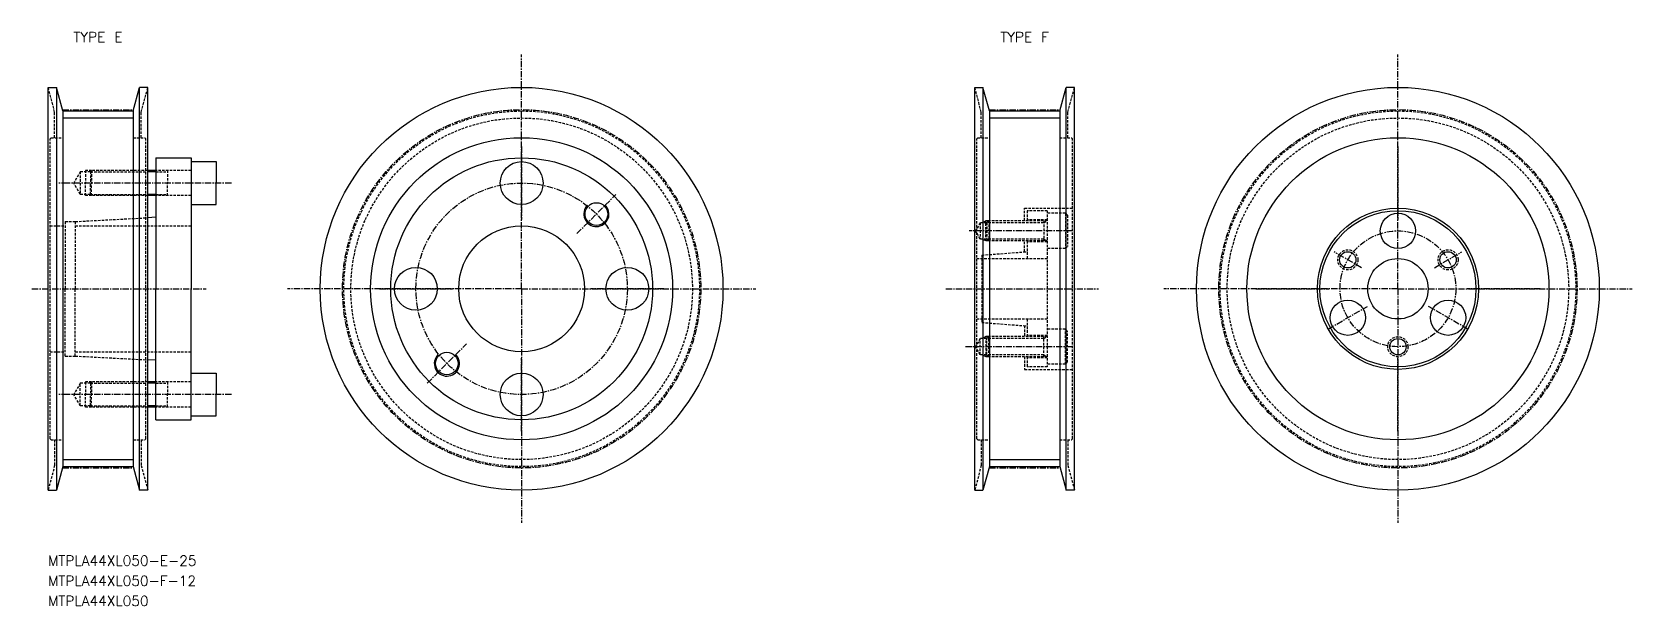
# Model space of a CAD drawing. Extents: x 6 to 324, y 49 to 163.
import ezdxf
from ezdxf.enums import TextEntityAlignment as Align

# ---------------------------------------------------------------- set-up
doc = ezdxf.new("R2010")
doc.units = 0
doc.linetypes.add('CENTER', pattern=[2, 1.25, -0.25, 0.25, -0.25])
doc.linetypes.add('DASHED', pattern=[0.75, 0.5, -0.25])
doc.layers.get('0').update_dxf_attribs({"linetype": 'CONTINUOUS'})
doc.layers.add('CENTER', color=1, linetype='CENTER')
doc.styles.add('MISUMI', font='txt.shx')

msp = doc.modelspace()

# ---------------------------------------------------------------- linework, layer by layer
at = {"color": 7, "linetype": 'CONTINUOUS'}
for p, q in [((9.2, 151.6), (10.85, 151.6)), ((9.2, 71.6), (9.2, 151.6)), ((12.11, 146.92), (10.85, 151.6)), ((10.85, 151.6), (10.85, 71.6)), ((26.11, 146.92), (27.36, 151.6)), ((29.02, 151.6), (27.36, 151.6)), ((27.36, 71.6), (27.36, 151.6)), ((29.02, 71.6), (29.02, 151.6)), ((193.28, 151.6), (194.93, 151.6)), ((193.28, 71.6), (193.28, 151.6)), ((196.19, 146.92), (194.93, 151.6)), ((194.93, 151.6), (194.93, 71.6)), ((210.19, 146.92), (211.44, 151.6)), ((213.1, 151.6), (211.44, 151.6)), ((211.44, 71.6), (211.44, 151.6)), ((213.1, 71.6), (213.1, 151.6)), ((12.11, 146.92), (12.11, 76.28)), ((12.11, 146.92), (26.11, 146.92)), ((26.11, 146.92), (26.11, 76.28)), ((196.19, 146.92), (196.19, 76.28)), ((196.19, 146.92), (210.19, 146.92)), ((210.19, 146.92), (210.19, 76.28)), ((30.61, 137.6), (37.61, 137.6)), ((30.61, 137.6), (30.61, 135.1)), ((37.61, 137.6), (37.61, 136.85)), ((37.61, 136.85), (42.61, 136.85)), ((37.61, 136.85), (37.61, 128.35)), ((42.61, 136.85), (42.61, 132.6)), ((30.61, 135.1), (29.02, 135.1)), ((30.61, 135.1), (30.61, 130.1)), ((42.61, 128.35), (42.61, 132.6)), ((30.61, 130.1), (29.02, 130.1)), ((30.61, 130.1), (30.61, 125.8)), ((37.61, 128.35), (42.61, 128.35)), ((37.61, 128.35), (37.61, 111.6)), ((30.61, 125.8), (29.02, 125.71)), ((30.61, 125.8), (30.61, 111.6)), ((30.61, 97.4), (30.61, 111.6)), ((37.61, 94.85), (37.61, 111.6)), ((30.61, 97.4), (29.02, 97.48)), ((30.61, 93.1), (30.61, 97.4)), ((30.61, 93.1), (29.02, 93.1)), ((30.61, 88.1), (30.61, 93.1)), ((37.61, 94.85), (42.61, 94.85)), ((37.61, 86.35), (37.61, 94.85)), ((42.61, 94.85), (42.61, 90.6)), ((42.61, 86.35), (42.61, 90.6)), ((30.61, 88.1), (29.02, 88.1)), ((30.61, 85.6), (30.61, 88.1)), ((37.61, 86.35), (42.61, 86.35)), ((37.61, 85.6), (37.61, 86.35)), ((30.61, 85.6), (37.61, 85.6)), ((12.11, 76.28), (10.85, 71.6)), ((12.11, 76.28), (26.11, 76.28)), ((26.11, 76.28), (27.36, 71.6)), ((196.19, 76.28), (194.93, 71.6)), ((196.19, 76.28), (210.19, 76.28)), ((210.19, 76.28), (211.44, 71.6)), ((9.2, 71.6), (10.85, 71.6)), ((29.02, 71.6), (27.36, 71.6)), ((193.28, 71.6), (194.93, 71.6)), ((213.1, 71.6), (211.44, 71.6))]:
    msp.add_line(p, q, dxfattribs=at)
at = {"color": 3, "linetype": 'DASHED'}
for p, q in [((10.51, 146.71), (9.2, 151.6)), ((27.71, 146.71), (29.02, 151.6)), ((194.59, 146.71), (193.28, 151.6)), ((211.79, 146.71), (213.1, 151.6)), ((10.51, 141.6), (10.51, 146.71)), ((27.71, 141.6), (27.71, 146.71)), ((194.59, 141.6), (194.59, 146.71)), ((211.79, 141.6), (211.79, 146.71)), ((9.81, 141.6), (9.61, 141.4)), ((9.61, 81.8), (9.61, 141.4)), ((9.81, 141.6), (12.11, 141.6)), ((26.11, 141.6), (28.41, 141.6)), ((28.41, 141.6), (28.61, 141.4)), ((28.61, 81.8), (28.61, 141.4)), ((193.89, 141.6), (193.69, 141.4)), ((193.69, 81.8), (193.69, 141.4)), ((193.89, 141.6), (196.19, 141.6)), ((210.19, 141.6), (212.49, 141.6)), ((212.49, 141.6), (212.69, 141.4)), ((212.69, 81.8), (212.69, 141.4)), ((15.61, 134.85), (14.31, 132.6)), ((15.61, 134.85), (15.61, 130.35)), ((17.61, 134.85), (15.61, 134.85)), ((16.61, 135.1), (16.61, 132.6)), ((17.86, 135.1), (16.61, 135.1)), ((17.86, 135.1), (17.61, 134.85)), ((17.61, 134.85), (29.02, 134.85)), ((17.61, 134.85), (17.61, 132.6)), ((29.02, 135.1), (17.86, 135.1)), ((17.86, 135.1), (17.86, 132.6)), ((37.61, 135.1), (30.61, 135.1)), ((30.61, 134.85), (32.94, 134.85)), ((32.94, 135.1), (32.94, 132.6)), ((15.61, 130.35), (14.31, 132.6)), ((17.61, 130.35), (15.61, 130.35)), ((16.61, 130.1), (16.61, 132.6)), ((17.61, 130.35), (17.61, 132.6)), ((17.61, 130.35), (29.02, 130.35)), ((17.86, 130.1), (17.61, 130.35)), ((17.86, 130.1), (17.86, 132.6)), ((30.61, 130.35), (32.94, 130.35)), ((32.94, 130.1), (32.94, 132.6)), ((17.86, 130.1), (16.61, 130.1)), ((29.02, 130.1), (17.86, 130.1)), ((37.61, 130.1), (30.61, 130.1)), ((203.19, 127.6), (212.69, 127.6)), ((203.19, 125.1), (203.19, 127.6)), ((9.61, 124.1), (12.61, 124.1)), ((12.61, 124.95), (12.61, 111.6)), ((12.61, 124.95), (14.61, 124.95)), ((14.61, 124.95), (29.02, 125.71)), ((14.61, 124.95), (14.61, 111.6)), ((14.61, 124.1), (37.61, 124.1)), ((194.38, 124.72), (193.45, 123.1)), ((194.38, 124.72), (194.38, 121.48)), ((195.69, 124.72), (194.38, 124.72)), ((195.49, 125.1), (194.83, 124.72)), ((195.49, 121.1), (195.49, 125.1)), ((196.07, 125.1), (195.49, 125.1)), ((195.69, 124.72), (196.07, 125.1)), ((206.99, 124.72), (195.69, 124.72)), ((195.69, 124.72), (195.69, 121.48)), ((207.69, 125.1), (196.07, 125.1)), ((196.07, 125.1), (196.07, 121.1)), ((207.69, 127.1), (203.69, 127.1)), ((203.69, 127.1), (203.69, 125.1)), ((207.69, 125.3), (203.69, 125.3)), ((206.99, 125.1), (206.99, 121.1)), ((206.99, 124.72), (207.64, 125.1)), ((207.69, 127.1), (207.69, 96.1)), ((211.29, 126.6), (207.69, 126.6)), ((211.29, 126.6), (211.29, 119.6)), ((211.29, 126.6), (211.69, 126.2)), ((211.69, 126.2), (211.69, 120)), ((194.38, 121.48), (193.45, 123.1)), ((195.69, 121.48), (194.38, 121.48)), ((195.49, 121.1), (194.83, 121.48)), ((196.07, 121.1), (195.49, 121.1)), ((206.99, 121.48), (195.69, 121.48)), ((196.07, 121.1), (195.69, 121.48)), ((207.69, 121.1), (196.07, 121.1)), ((203.19, 118.94), (203.19, 121.1)), ((203.69, 121.1), (203.69, 117.6)), ((207.69, 120.9), (203.69, 120.9)), ((206.99, 121.48), (207.64, 121.1)), ((194.69, 118.29), (203.69, 118.97)), ((194.69, 118.29), (194.69, 104.91)), ((211.29, 119.6), (207.69, 119.6)), ((211.29, 119.6), (211.69, 120)), ((193.69, 117.6), (207.69, 117.6)), ((12.61, 98.25), (12.61, 111.6)), ((14.61, 98.25), (14.61, 111.6)), ((193.69, 105.6), (207.69, 105.6)), ((194.69, 104.91), (203.69, 104.22)), ((203.69, 105.6), (203.69, 102.1)), ((194.38, 101.72), (193.45, 100.1)), ((194.38, 98.48), (194.38, 101.72)), ((195.69, 101.72), (194.38, 101.72)), ((195.49, 102.1), (194.83, 101.72)), ((195.49, 102.1), (195.49, 98.1)), ((196.07, 102.1), (195.49, 102.1)), ((196.07, 102.1), (195.69, 101.72)), ((206.99, 101.72), (195.69, 101.72)), ((195.69, 98.48), (195.69, 101.72)), ((207.69, 102.1), (196.07, 102.1)), ((196.07, 98.1), (196.07, 102.1)), ((203.19, 104.26), (203.19, 102.1)), ((207.69, 102.3), (203.69, 102.3)), ((206.99, 98.1), (206.99, 102.1)), ((206.99, 101.72), (207.64, 102.1)), ((211.29, 103.6), (207.69, 103.6)), ((211.29, 96.6), (211.29, 103.6)), ((211.29, 103.6), (211.69, 103.2)), ((211.69, 97), (211.69, 103.2)), ((9.61, 99.1), (12.61, 99.1)), ((14.61, 99.1), (37.61, 99.1)), ((194.38, 98.48), (193.45, 100.1)), ((12.61, 98.25), (14.61, 98.25)), ((14.61, 98.25), (29.02, 97.48)), ((195.69, 98.48), (194.38, 98.48)), ((195.49, 98.1), (194.83, 98.48)), ((196.07, 98.1), (195.49, 98.1)), ((206.99, 98.48), (195.69, 98.48)), ((195.69, 98.48), (196.07, 98.1)), ((207.69, 98.1), (196.07, 98.1)), ((203.19, 98.1), (203.19, 95.6)), ((203.19, 95.6), (212.69, 95.6)), ((203.69, 98.1), (203.69, 96.1)), ((207.69, 97.9), (203.69, 97.9)), ((207.69, 96.1), (203.69, 96.1)), ((206.99, 98.48), (207.64, 98.1)), ((211.29, 96.6), (207.69, 96.6)), ((211.29, 96.6), (211.69, 97)), ((15.61, 92.85), (14.31, 90.6)), ((17.61, 92.85), (15.61, 92.85)), ((15.61, 88.35), (15.61, 92.85)), ((17.86, 93.1), (16.61, 93.1)), ((16.61, 93.1), (16.61, 90.6)), ((17.86, 93.1), (17.61, 92.85)), ((17.61, 92.85), (29.02, 92.85)), ((17.61, 92.85), (17.61, 90.6)), ((29.02, 93.1), (17.86, 93.1)), ((17.86, 93.1), (17.86, 90.6)), ((37.61, 93.1), (30.61, 93.1)), ((30.61, 92.85), (32.94, 92.85)), ((32.94, 93.1), (32.94, 90.6)), ((15.61, 88.35), (14.31, 90.6)), ((16.61, 88.1), (16.61, 90.6)), ((17.61, 88.35), (17.61, 90.6)), ((17.86, 88.1), (17.86, 90.6)), ((32.94, 88.1), (32.94, 90.6)), ((17.61, 88.35), (15.61, 88.35)), ((17.86, 88.1), (16.61, 88.1)), ((17.61, 88.35), (29.02, 88.35)), ((17.86, 88.1), (17.61, 88.35)), ((29.02, 88.1), (17.86, 88.1)), ((30.61, 88.35), (32.94, 88.35)), ((37.61, 88.1), (30.61, 88.1)), ((9.81, 81.6), (9.61, 81.8)), ((9.81, 81.6), (12.11, 81.6)), ((10.51, 81.6), (10.51, 76.49)), ((26.11, 81.6), (28.41, 81.6)), ((27.71, 81.6), (27.71, 76.49)), ((28.41, 81.6), (28.61, 81.8)), ((193.89, 81.6), (193.69, 81.8)), ((193.89, 81.6), (196.19, 81.6)), ((194.59, 81.6), (194.59, 76.49)), ((210.19, 81.6), (212.49, 81.6)), ((211.79, 81.6), (211.79, 76.49)), ((212.49, 81.6), (212.69, 81.8)), ((10.51, 76.49), (9.2, 71.6)), ((27.71, 76.49), (29.02, 71.6)), ((194.59, 76.49), (193.28, 71.6)), ((211.79, 76.49), (213.1, 71.6))]:
    msp.add_line(p, q, dxfattribs=at)
at = {"color": 3, "linetype": 'CONTINUOUS'}
for p, q in [((12.11, 145.52), (26.11, 145.52)), ((196.19, 145.52), (210.19, 145.52)), ((12.11, 77.68), (26.11, 77.68)), ((196.19, 77.68), (210.19, 77.68))]:
    msp.add_line(p, q, dxfattribs=at)
at = {"color": 3}
for p, q in [((30.61, 134.85), (29.02, 134.85)), ((30.61, 130.35), (29.02, 130.35)), ((30.61, 92.85), (29.02, 92.85)), ((30.61, 88.35), (29.02, 88.35))]:
    msp.add_line(p, q, dxfattribs=at)
at = {"color": 7, "linetype": 'CONTINUOUS'}
for centre, radius in [((103.28, 111.6), 40), ((277.36, 111.6), 40), ((103.28, 111.6), 30), ((277.36, 111.6), 30), ((103.28, 111.6), 26), ((103.28, 111.6), 26), ((103.28, 132.6), 4.25), ((118.13, 126.45), 2.25), ((277.36, 111.6), 16), ((103.28, 111.6), 12.5), ((277.36, 111.6), 15.5), ((277.36, 123.1), 3.5), ((267.4, 117.35), 1.62), ((287.32, 117.35), 1.62), ((82.28, 111.6), 4.25), ((124.28, 111.6), 4.25), ((277.36, 111.6), 6), ((267.4, 105.85), 3.5), ((287.32, 105.85), 3.5), ((277.36, 100.1), 1.62), ((88.43, 96.75), 2.25), ((103.28, 90.6), 4.25)]:
    msp.add_circle(centre, radius, dxfattribs=at)
at = {"color": 3, "linetype": 'DASHED'}
for centre, radius in [((103.28, 111.6), 35.32), ((277.36, 111.6), 35.32), ((103.28, 111.6), 33.92), ((277.36, 111.6), 33.92), ((267.4, 117.35), 2), ((287.32, 117.35), 2), ((277.36, 100.1), 2)]:
    msp.add_circle(centre, radius, dxfattribs=at)
at = {"color": 3}
for centre in [(118.13, 126.45), (88.43, 96.75)]:
    msp.add_arc(centre, 2.5, 135, 47, dxfattribs=at)
at = {"layer": 'CENTER', "color": 1, "linetype": 'CENTER'}
for p, q in [((103.28, 111.6), (103.28, 158.1)), ((277.36, 111.6), (277.36, 158.1)), ((12.11, 147.17), (26.11, 147.17)), ((196.19, 147.17), (210.19, 147.17)), ((103.28, 139.85), (103.28, 125.35)), ((277.36, 139.85), (277.36, 125.35)), ((45.61, 132.6), (11.31, 132.6)), ((114.24, 122.56), (122.02, 130.34)), ((212.69, 123.1), (192.19, 123.1)), ((270.1, 115.79), (264.69, 118.91)), ((284.61, 115.79), (290.02, 118.91)), ((6.01, 111.6), (40.61, 111.6)), ((103.28, 111.6), (56.78, 111.6)), ((75.03, 111.6), (89.53, 111.6)), ((103.28, 111.6), (149.78, 111.6)), ((103.28, 111.6), (103.28, 65.1)), ((131.53, 111.6), (117.03, 111.6)), ((187.54, 111.6), (217.89, 111.6)), ((277.36, 111.6), (230.86, 111.6)), ((249.11, 111.6), (263.61, 111.6)), ((277.36, 111.6), (323.86, 111.6)), ((277.36, 111.6), (277.36, 65.1)), ((305.61, 111.6), (291.11, 111.6)), ((263.5, 103.6), (271.29, 108.1)), ((291.21, 103.6), (283.42, 108.1)), ((84.54, 92.86), (92.32, 100.64)), ((212.69, 100.1), (191.39, 100.1)), ((103.28, 83.35), (103.28, 97.85)), ((277.36, 83.35), (277.36, 97.85)), ((45.61, 90.6), (11.31, 90.6)), ((12.11, 76.02), (26.11, 76.02)), ((196.19, 76.02), (210.19, 76.02))]:
    msp.add_line(p, q, dxfattribs=at)
for centre, radius in [((103.28, 111.6), 35.58), ((277.36, 111.6), 35.58), ((103.28, 111.6), 21), ((277.36, 111.6), 11.5)]:
    msp.add_circle(centre, radius, dxfattribs=at)

# ---------------------------------------------------------------- texts
at = {"color": 7, "linetype": 'CONTINUOUS', "style": 'MISUMI'}
for s, p in [('TYPE E', (19.11, 161.6)), ('TYPE F', (203.19, 161.6))]:
    msp.add_text(s, height=2, dxfattribs=at).set_placement(p, align=Align.MIDDLE_CENTER)
for s, p in [('MTPLA44XL050-E-25', (9.2, 56.6)), ('MTPLA44XL050-F-12', (9.2, 52.6)), ('MTPLA44XL050', (9.2, 48.6))]:
    msp.add_text(s, height=2, dxfattribs=at).set_placement(p)

doc.saveas('drawing.dxf')
